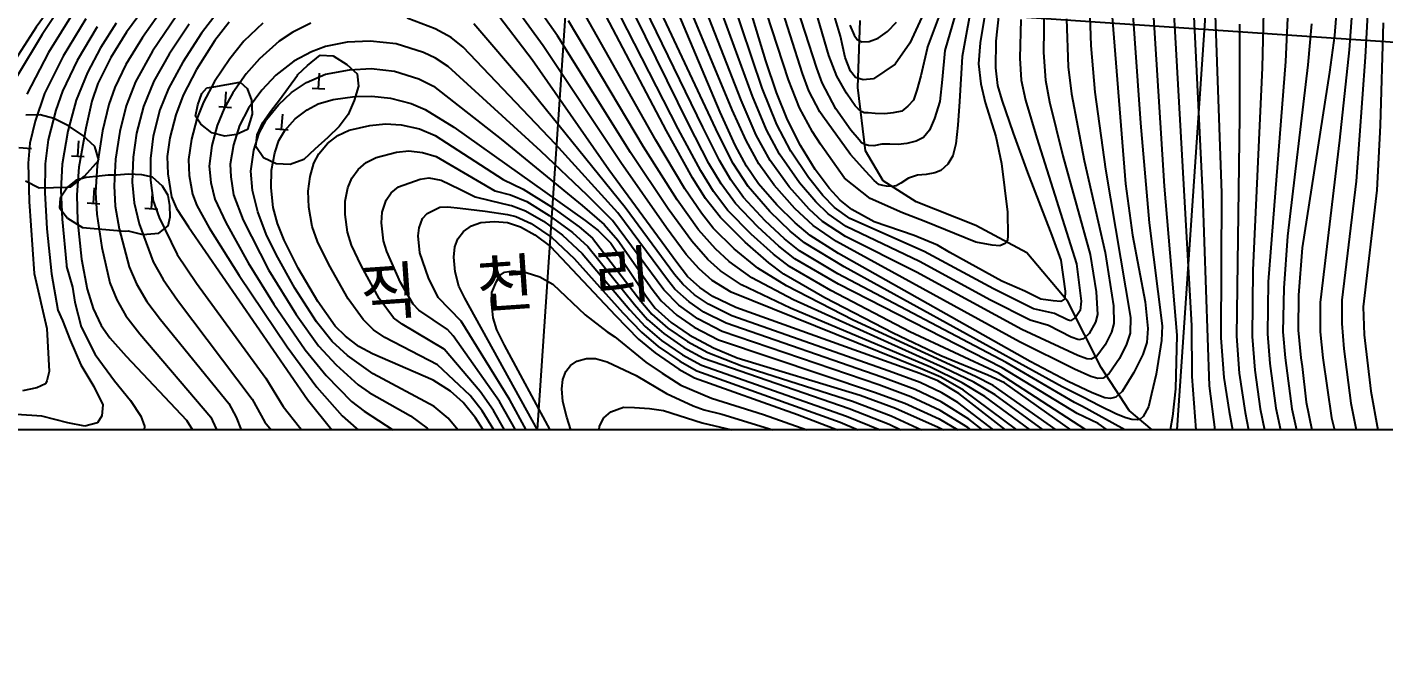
# Model space of a CAD drawing. Header units: millimetres. Extents: x 9574 to 10370, y 1103 to 1809.
# Drawn here: x 9885.7 to 10098.2, y 1363.4 to 1464.2 of the extents above; entities that cross this region are included whole.
import ezdxf
from ezdxf.xclip import XClip

# ---------------------------------------------------------------- set-up
doc = ezdxf.new("R2010")
doc.units = ezdxf.units.MM
doc.header["$LTSCALE"] = 10
doc.header["$MEASUREMENT"] = 0
doc.header["$XCLIPFRAME"] = 2
doc.layers.add('TX-PAPR', color=2, linetype='Continuous', plot=False)
doc.layers.add('TZ-BASE', color=253, linetype='Continuous')
doc.styles.add('HANA', font='GulimChe.ttf')

# ---------------------------------------------------------------- blocks, each defined once
blk = doc.blocks.new('JD-DHGFJ67SF3CG')
at = {"layer": 'TZ-BASE'}
for p, q in [((398.06, -184.72), (424.71, 205.96)), ((297.86, -184.28), (323.94, 198.05)), ((378.91, 21.76, 283), (371.85, -16.55, 283)), ((406.71, 18.49, 294), (409.5, -38.03, 294)), ((79.75, 10.25), (698.74, -31.97)), ((377.8, 4.93, 284), (374.66, -14.37, 284)), ((344.63, -20.19, 284), (336.96, 3.47, 284)), ((341.11, -17.19, 285), (335.82, 0.22, 285)), ((346.83, -19.2, 283), (340.17, 1.68, 283)), ((349.08, -18.37, 282), (342.63, 1.75, 282)), ((391.51, 1.66, 289), (391.98, -14.82, 289)), ((404.38, 0.69, 293), (407.77, -58.69, 293)), ((339.01, -22.77, 287), (331.36, -1.75, 287)), ((340.54, -21.49, 286), (333.3, -0.13, 286)), ((352.8, -13.35, 280), (349.23, -1.55, 280)), ((401.24, -1.47, 292), (403.51, -36.84, 292)), ((335.85, -24.9, 289), (327.16, -4.09, 289)), ((337.23, -23.35, 288), (329.33, -3.09, 288)), ((394.81, -3.49, 290), (397.43, -36.49, 290)), ((398.05, -2.69, 291), (399.77, -26.95, 291)), ((231.42, -5.6, 289), (226.81, -11.93, 289)), ((331.21, -27.61, 292), (320.4, -5.27, 292)), ((333.68, -28.76, 291), (322.21, -4.29, 291)), ((350.99, -16.37, 281), (347.96, -6.06, 281)), ((367.97, -5.02, 280), (363.67, -14.46, 280)), ((231.34, -7.66, 290), (227.78, -13.06, 290)), ((244.7, -7.63, 295), (240.99, -12.7, 295)), ((306.22, -14.85, 299), (301.3, -8.13, 299)), ((308.47, -13.31, 298), (303.92, -6.8, 298)), ((325.52, -28.16, 295), (315.03, -8.23, 295)), ((327.38, -27.85, 294), (317.14, -7.88, 294)), ((369.39, -7.04, 281), (366.4, -15.03, 281)), ((371.55, -7.28, 282), (369.15, -15.57, 282)), ((377.86, -7.32, 285), (377.14, -14.12, 285)), ((411.34, -6.4, 295), (412.45, -37.93, 295)), ((232.71, -9.55, 291), (228.74, -15.91, 291)), ((246.86, -8.77, 296), (243.46, -13.53, 296)), ((248.8, -10.15, 297), (245.02, -15.7, 297)), ((255.19, -9.71, 299), (252.73, -12.85, 299)), ((289.33, -12.19, 302), (284.93, -10.5, 302)), ((304.48, -17.04, 300), (298.61, -9.34, 300)), ((323.87, -29.64, 296), (312.24, -9.02, 296)), ((328.97, -27.07, 293), (320.58, -9.98, 293)), ((333.96, -25.25, 290), (327.3, -9.51, 290)), ((384.69, -8.67, 287), (384.57, -15.89, 287)), ((419.06, -9.5, 297), (418.86, -18.33, 297)), ((422.83, -10.55, 298), (422.47, -17.29, 298)), ((430.54, -8.61, 300), (430.18, -13.22, 300)), ((432.89, -9.73, 301), (432.45, -15.49, 301)), ((435.33, -9.88, 302), (434.98, -16.61, 302)), ((226.81, -11.93, 289), (222.58, -18.54, 289)), ((234.6, -10.64, 292), (231.05, -16.46, 292)), ((236.37, -11.9, 293), (233.25, -17.14, 293)), ((239.37, -11.31, 294), (236.9, -15.18, 294)), ((240.99, -12.7, 295), (238.52, -16.7, 295)), ((250.79, -11.47, 298), (247.63, -16.17, 298)), ((257.03, -11.17, 300), (254.79, -14.04, 300)), ((262.32, -11.3, 301), (259.36, -14.12, 301)), ((267.03, -12.71, 302), (264.89, -14.14, 302)), ((269.86, -11.33, 302), (267.03, -12.71, 302)), ((291.81, -13.57, 302), (289.33, -12.19, 302)), ((303.47, -20.84, 301), (295.36, -11.43, 301)), ((321.96, -30.67, 297), (310.19, -10.93, 297)), ((354.28, -11.6, 279), (354.92, -13.21, 279)), ((355.5, -21.4, 262.29), (355.9, -10.87, 262.29)), ((358.71, -13.64, 279), (360.18, -12.62, 279)), ((360.18, -12.62, 279), (361.55, -11.17, 279)), ((381.05, -10.74, 286), (380.86, -16.78, 286)), ((388.18, -10.65, 288), (388.43, -18.13, 288)), ((415.29, -11.46, 296), (415.27, -25.93, 296)), ((426.56, -11.4, 299), (425.98, -17.81, 299)), ((437.77, -11.27, 303), (437.34, -27.35, 303)), ((227.78, -13.06, 290), (223.75, -19.79, 290)), ((243.46, -13.53, 296), (240.87, -17.79, 296)), ((252.73, -12.85, 299), (249.78, -17.4, 299)), ((254.79, -14.04, 300), (251.95, -18.55, 300)), ((259.36, -14.12, 301), (257.13, -16.87, 301)), ((264.89, -14.14, 302), (261.79, -16.87, 302)), ((275.51, -14.31, 303), (272.15, -14.94, 303)), ((279.14, -14.13, 303), (275.51, -14.31, 303)), ((283.22, -14.54, 303), (279.14, -14.13, 303)), ((287.48, -15.91, 303), (283.22, -14.54, 303)), ((293.72, -15.09, 302), (291.81, -13.57, 302)), ((318.38, -33.15, 299), (306.22, -14.85, 299)), ((319.93, -31.55, 298), (308.47, -13.31, 298)), ((353.55, -16.69, 280), (352.8, -13.35, 280)), ((354.92, -13.21, 279), (355.43, -13.87, 279)), ((355.43, -13.87, 279), (356.16, -14.21, 279)), ((356.16, -14.21, 279), (357.29, -14.2, 279)), ((357.29, -14.2, 279), (358.71, -13.64, 279)), ((363.67, -14.46, 280), (361.38, -17.71, 280)), ((374.66, -14.37, 284), (374.42, -17.67, 284)), ((377.14, -14.12, 285), (377.07, -18.29, 285)), ((391.98, -14.82, 289), (392.62, -22.11, 289)), ((430.18, -13.22, 300), (429.39, -19.01, 300)), ((228.74, -15.91, 291), (225.34, -22.43, 291)), ((231.05, -16.46, 292), (228.1, -22.35, 292)), ((236.9, -15.18, 294), (234.84, -19.05, 294)), ((238.52, -16.7, 295), (236.5, -20.75, 295)), ((245.02, -15.7, 297), (242.39, -20.51, 297)), ((247.63, -16.17, 298), (245.27, -20.4, 298)), ((257.13, -16.87, 301), (254.77, -20.46, 301)), ((261.79, -16.87, 302), (259.72, -19.26, 302)), ((269.94, -15.79, 303), (267.15, -17.26, 303)), ((269.32, -17.96, 305.38), (271.32, -16.32, 305.38)), ((272.15, -14.94, 303), (269.94, -15.79, 303)), ((271.32, -16.32, 305.38), (273.36, -16.45, 305.38)), ((273.36, -16.45, 305.38), (275.46, -17.79, 305.38)), ((289.37, -16.77, 303), (287.48, -15.91, 303)), ((291.37, -18.08, 303), (289.37, -16.77, 303)), ((308.15, -30.27, 302), (293.72, -15.09, 302)), ((352.23, -19.59, 281), (350.99, -16.37, 281)), ((354.37, -18.81, 280), (353.55, -16.69, 280)), ((366.35, -15.26, 281), (365.39, -19.55, 281)), ((366.4, -15.03, 281), (366.35, -15.26, 281)), ((369.15, -15.57, 282), (368.73, -20.14, 282)), ((371.85, -16.55, 283), (371.41, -23.6, 283)), ((380.86, -16.78, 286), (381.11, -20.22, 286)), ((384.57, -15.89, 287), (384.88, -20.22, 287)), ((432.45, -15.49, 301), (430.94, -29.62, 301)), ((434.98, -16.61, 302), (433.55, -36.07, 302)), ((233.25, -17.14, 293), (230.95, -21.97, 293)), ((234.84, -19.05, 294), (233.06, -23.37, 294)), ((240.87, -17.79, 296), (239.12, -21.39, 296)), ((249.78, -17.4, 299), (247.55, -21.54, 299)), ((251.95, -18.55, 300), (249.84, -22.61, 300)), ((267.15, -17.26, 303), (264.36, -19.48, 303)), ((267.79, -19.37, 305.38), (269.32, -17.96, 305.38)), ((272.14, -19.32, 304), (275.87, -18.6, 304)), ((275.46, -17.79, 305.38), (277.08, -19.26, 305.38)), ((275.87, -18.6, 304), (279.27, -18.43, 304)), ((279.27, -18.43, 304), (282.92, -18.84, 304)), ((282.92, -18.84, 304), (286.73, -20.02, 304)), ((305.86, -31.35, 303), (291.37, -18.08, 303)), ((316.52, -34.3, 300), (304.48, -17.04, 300)), ((342.75, -22.18, 285), (341.11, -17.19, 285)), ((349.94, -20.67, 282), (349.08, -18.37, 282)), ((355.16, -19.84, 280), (354.37, -18.81, 280)), ((361.38, -17.71, 280), (357.94, -20.03, 280)), ((374.42, -17.67, 284), (374.79, -20.79, 284)), ((377.07, -18.29, 285), (377.4, -21.09, 285)), ((388.43, -18.13, 288), (388.98, -22.4, 288)), ((418.86, -18.33, 297), (417.39, -50, 297)), ((422.47, -17.29, 298), (419.8, -51.84, 298)), ((425.98, -17.81, 299), (422.83, -44.66, 299)), ((429.39, -19.01, 300), (425.12, -46.52, 300)), ((236.5, -20.75, 295), (235.56, -23.54, 295)), ((242.39, -20.51, 297), (240.89, -24.28, 297)), ((245.27, -20.4, 298), (243.62, -24.34, 298)), ((254.77, -20.46, 301), (253.03, -23.71, 301)), ((254.66, -21.26, 302.64), (258.72, -20.56, 302.64)), ((259.72, -19.26, 302), (257.63, -22.24, 302)), ((258.72, -20.56, 302.64), (258.78, -20.55, 302.64)), ((258.78, -20.55, 302.64), (259.89, -21.54, 302.64)), ((264.36, -19.48, 303), (262.17, -21.79, 303)), ((264.94, -23.3, 305.38), (267.73, -19.45, 305.38)), ((266.81, -22.19, 304), (269.14, -20.59, 304)), ((267.73, -19.45, 305.38), (267.79, -19.37, 305.38)), ((269.14, -20.59, 304), (272.14, -19.32, 304)), ((271.05, -21.55, 306.44), (271.22, -19.16, 306.44)), ((277.3, -21.17, 305.38), (276.65, -23.41, 305.38)), ((277.08, -19.26, 305.38), (277.3, -21.17, 305.38)), ((286.73, -20.02, 304), (289.05, -21.19, 304)), ((289.05, -21.19, 304), (299.67, -29.46, 304)), ((319.06, -40.18, 301), (303.47, -20.84, 301)), ((346.4, -24.59, 284), (344.63, -20.19, 284)), ((347.84, -21.9, 283), (346.83, -19.2, 283)), ((352.04, -24.72, 282), (349.94, -20.67, 282)), ((353.71, -22.29, 281), (352.23, -19.59, 281)), ((356.35, -20.16, 280), (355.16, -19.84, 280)), ((357.94, -20.03, 280), (356.35, -20.16, 280)), ((365.39, -19.55, 281), (364.77, -21.79, 281)), ((368.73, -20.14, 282), (368.34, -23.6, 282)), ((374.79, -20.79, 284), (375.43, -23.72, 284)), ((377.4, -21.09, 285), (378.04, -23.39, 285)), ((381.11, -20.22, 286), (381.79, -23.36, 286)), ((384.88, -20.22, 287), (385.54, -23.63, 287)), ((228.1, -22.35, 292), (226.64, -26.64, 292)), ((230.95, -21.97, 293), (229.92, -24.96, 293)), ((239.12, -21.39, 296), (238.21, -24.05, 296)), ((247.55, -21.54, 299), (246.2, -24.89, 299)), ((249.84, -22.61, 300), (248.68, -25.68, 300)), ((252.13, -24.1, 302.64), (252.79, -22.35, 302.64)), ((252.79, -22.35, 302.64), (253.54, -21.44, 302.64)), ((253.54, -21.44, 302.64), (254.66, -21.26, 302.64)), ((257.63, -22.24, 302), (256.27, -24.66, 302)), ((256.42, -24.43, 303.26), (256.59, -22.04, 303.26)), ((259.89, -21.54, 302.64), (260.52, -23.36, 302.64)), ((262.17, -21.79, 303), (260.08, -24.64, 303)), ((260.52, -23.36, 302.64), (260.67, -25.57, 302.64)), ((263.7, -24.92, 305.38), (264.94, -23.3, 305.38)), ((264.79, -24.08, 304), (266.81, -22.19, 304)), ((270.05, -21.48, 306.44), (272.05, -21.62, 306.44)), ((271.01, -23.95, 305), (273.35, -23.27, 305)), ((273.35, -23.27, 305), (276.71, -22.81, 305)), ((276.71, -22.81, 305), (279.39, -22.72, 305)), ((279.39, -22.72, 305), (282.3, -23.07, 305)), ((282.3, -23.07, 305), (285.54, -23.9, 305)), ((339.59, -28.83, 288), (337.23, -23.35, 288)), ((341.21, -28.01, 287), (339.01, -22.77, 287)), ((342.82, -27.18, 286), (340.54, -21.49, 286)), ((344.47, -26.44, 285), (342.75, -22.18, 285)), ((349.58, -25.22, 283), (347.84, -21.9, 283)), ((354.52, -23.43, 281), (353.71, -22.29, 281)), ((356.71, -31.3, 262.29), (355.5, -21.4, 262.29)), ((364.25, -23.37, 281), (363.35, -24.3, 281)), ((364.77, -21.79, 281), (364.25, -23.37, 281)), ((381.79, -23.36, 286), (383.53, -29.3, 286)), ((388.98, -22.4, 288), (390.97, -32.84, 288)), ((392.62, -22.11, 289), (394.29, -34.17, 289)), ((229.92, -24.96, 293), (228.72, -29.59, 293)), ((233.06, -23.37, 294), (231.77, -28.24, 294)), ((235.56, -23.54, 295), (234.59, -27.76, 295)), ((238.21, -24.05, 296), (237.22, -28.17, 296)), ((240.89, -24.28, 297), (239.9, -28.26, 297)), ((243.62, -24.34, 298), (242.54, -28.52, 298)), ((246.2, -24.89, 299), (245.14, -28.99, 299)), ((251.76, -25.9, 302.64), (252.13, -24.1, 302.64)), ((253.03, -23.71, 301), (252, -26.3, 301)), ((256.27, -24.66, 302), (255.15, -27.34, 302)), ((255.42, -24.36, 303.26), (257.42, -24.5, 303.26)), ((260.08, -24.64, 303), (258.67, -27.34, 303)), ((262.31, -26.88, 305.38), (263.7, -24.92, 305.38)), ((262.92, -26.39, 304), (264.79, -24.08, 304)), ((267.41, -26.3, 305), (269.24, -24.89, 305)), ((269.24, -24.89, 305), (271.01, -23.95, 305)), ((276.65, -23.41, 305.38), (275.67, -25.62, 305.38)), ((285.54, -23.9, 305), (287.75, -24.82, 305)), ((287.75, -24.82, 305), (292.22, -27.62, 305)), ((336.31, -30.44, 290), (333.96, -25.25, 290)), ((338, -29.71, 289), (335.85, -24.9, 289)), ((348.4, -28.35, 284), (346.4, -24.59, 284)), ((350.03, -25.87, 283), (349.58, -25.22, 283)), ((354.41, -28.05, 282), (352.04, -24.72, 282)), ((355.09, -24.25, 281), (354.52, -23.43, 281)), ((355.63, -24.76, 281), (355.09, -24.25, 281)), ((356.17, -25.21, 281), (355.63, -24.76, 281)), ((356.52, -25.34, 281), (356.17, -25.21, 281)), ((357.14, -25.38, 281), (356.52, -25.34, 281)), ((358.23, -25.45, 281), (357.14, -25.38, 281)), ((359.73, -25.5, 281), (358.23, -25.45, 281)), ((361.05, -25.33, 281), (359.73, -25.5, 281)), ((362.41, -25.12, 281), (361.05, -25.33, 281)), ((363.35, -24.3, 281), (362.41, -25.12, 281)), ((368.34, -23.6, 282), (367.54, -26.24, 282)), ((371.41, -23.6, 283), (371.16, -27.27, 283)), ((375.43, -23.72, 284), (376.8, -28.08, 284)), ((378.04, -23.39, 285), (379.83, -28.52, 285)), ((385.54, -23.63, 287), (387.63, -32.09, 287)), ((227.45, -25.68, 295.43), (225.19, -25.7, 295.43)), ((226.64, -26.64, 292), (225.85, -30.09, 292)), ((229.59, -26.23, 295.43), (227.45, -25.68, 295.43)), ((231.86, -27.38, 295.43), (229.59, -26.23, 295.43)), ((234.15, -28.93, 295.43), (231.86, -27.38, 295.43)), ((248.68, -25.68, 300), (247.76, -29.26, 300)), ((252, -26.3, 301), (251.14, -29.48, 301)), ((252.63, -27.11, 302.64), (251.76, -25.9, 302.64)), ((254.33, -28.47, 302.64), (252.63, -27.11, 302.64)), ((255.15, -27.34, 302), (254.31, -30.46, 302)), ((258.67, -27.34, 303), (257.71, -30.37, 303)), ((260.67, -25.57, 302.64), (259.94, -27.95, 302.64)), ((261.41, -28.82, 305.38), (262.31, -26.88, 305.38)), ((261.75, -28.54, 304), (262.92, -26.39, 304)), ((265.27, -27.94, 305.1), (265.44, -25.55, 305.1)), ((265.78, -28.11, 305), (267.41, -26.3, 305)), ((274.26, -27.52, 305.38), (272.5, -29.22, 305.38)), ((275.67, -25.62, 305.38), (274.26, -27.52, 305.38)), ((275.84, -28.08, 306), (279.08, -27.33, 306)), ((279.08, -27.33, 306), (281.52, -27.06, 306)), ((281.52, -27.06, 306), (284.01, -27.21, 306)), ((284.01, -27.21, 306), (286.87, -27.88, 306)), ((292.22, -27.62, 305), (312.79, -42.23, 305)), ((332.2, -33.3, 293), (328.97, -27.07, 293)), ((333.83, -32.82, 292), (331.21, -27.61, 292)), ((345, -31.35, 286), (342.82, -27.18, 286)), ((346.52, -30.49, 285), (344.47, -26.44, 285)), ((354.36, -31.9, 283), (350.03, -25.87, 283)), ((367.54, -26.24, 282), (366.74, -28.06, 282)), ((371.16, -27.27, 283), (370.85, -30.21, 283)), ((399.77, -26.95, 291), (401.14, -42.57, 291)), ((415.27, -25.93, 296), (414.82, -60.33, 296)), ((437.34, -27.35, 303), (436.79, -37.48, 303)), ((228.72, -29.59, 293), (228.21, -33.33, 293)), ((231.77, -28.24, 294), (230.88, -33.41, 294)), ((233.32, -32.14, 296.05), (233.49, -29.74, 296.05)), ((234.59, -27.76, 295), (233.5, -33.88, 295)), ((236.03, -30.62, 295.43), (234.15, -28.93, 295.43)), ((237.22, -28.17, 296), (236.37, -33.6, 296)), ((239.9, -28.26, 297), (239.25, -32.61, 297)), ((242.54, -28.52, 298), (242.01, -32.28, 298)), ((245.14, -28.99, 299), (244.71, -32.53, 299)), ((247.76, -29.26, 300), (247.36, -32.19, 300)), ((251.14, -29.48, 301), (250.7, -32.69, 301)), ((256.36, -29, 302.64), (254.33, -28.47, 302.64)), ((258.19, -28.77, 302.64), (256.36, -29, 302.64)), ((259.94, -27.95, 302.64), (258.19, -28.77, 302.64)), ((260.91, -31.22, 304), (261.75, -28.54, 304)), ((261.25, -30.62, 305.38), (261.41, -28.82, 305.38)), ((264.19, -31.6, 305), (264.85, -29.68, 305)), ((264.28, -27.88, 305.1), (266.27, -28.01, 305.1)), ((264.85, -29.68, 305), (265.78, -28.11, 305)), ((272.5, -29.22, 305.38), (270.44, -31.04, 305.38)), ((272.47, -30.17, 306), (274.06, -28.93, 306)), ((274.06, -28.93, 306), (275.84, -28.08, 306)), ((286.87, -27.88, 306), (289.31, -28.91, 306)), ((289.31, -28.91, 306), (299.97, -35.82, 306)), ((299.67, -29.46, 304), (312.34, -39.85, 304)), ((328.43, -37.26, 296), (323.87, -29.64, 296)), ((329.64, -35.55, 295), (325.52, -28.16, 295)), ((330.92, -34.43, 294), (327.38, -27.85, 294)), ((335.98, -33.28, 291), (333.68, -28.76, 291)), ((340.03, -33.37, 289), (338, -29.71, 289)), ((341.78, -32.84, 288), (339.59, -28.83, 288)), ((343.24, -31.83, 287), (341.21, -28.01, 287)), ((349.67, -30.26, 284), (348.4, -28.35, 284)), ((355.71, -29.6, 282), (354.41, -28.05, 282)), ((356.1, -30.04, 282), (355.71, -29.6, 282)), ((365.77, -29.24, 282), (364.64, -29.79, 282)), ((366.74, -28.06, 282), (365.77, -29.24, 282)), ((376.8, -28.08, 284), (377.14, -29.04, 284)), ((377.14, -29.04, 284), (378.03, -33.3, 284)), ((379.83, -28.52, 285), (382.11, -34.7, 285)), ((383.53, -29.3, 286), (389.76, -49.02, 286)), ((430.94, -29.62, 301), (427.9, -55.05, 301)), ((224.08, -30.79, 293.48), (226.07, -30.92, 293.48)), ((225.85, -30.09, 292), (225.56, -33.25, 292)), ((236.66, -32.76, 295.43), (236.03, -30.62, 295.43)), ((254.31, -30.46, 302), (253.94, -33.69, 302)), ((257.71, -30.37, 303), (257.23, -33.42, 303)), ((260.46, -34.48, 304), (260.91, -31.22, 304)), ((262.45, -32.39, 305.38), (261.25, -30.62, 305.38)), ((263.7, -34.33, 305), (264.19, -31.6, 305)), ((270.44, -31.04, 305.38), (268.74, -32.69, 305.38)), ((270.32, -33.22, 306), (271.08, -31.77, 306)), ((271.08, -31.77, 306), (272.47, -30.17, 306)), ((280.09, -32.33, 307), (283.28, -31.53, 307)), ((283.28, -31.53, 307), (285.2, -31.31, 307)), ((285.2, -31.31, 307), (287.33, -31.57, 307)), ((287.33, -31.57, 307), (289.49, -32.22, 307)), ((313.14, -38.26, 303), (305.86, -31.35, 303)), ((317.91, -41.02, 302), (308.15, -30.27, 302)), ((325.82, -40.42, 298), (319.93, -31.55, 298)), ((327.22, -39, 297), (321.96, -30.67, 297)), ((338.08, -33.69, 290), (336.31, -30.44, 290)), ((346.35, -36.3, 287), (343.24, -31.83, 287)), ((347.79, -35.51, 286), (345, -31.35, 286)), ((348.85, -34.22, 285), (346.52, -30.49, 285)), ((353.43, -35.58, 284), (349.67, -30.26, 284)), ((356.6, -30.33, 282), (356.1, -30.04, 282)), ((357.16, -30.48, 282), (356.6, -30.33, 282)), ((359.49, -35.99, 262.29), (356.71, -31.3, 262.29)), ((358.04, -30.54, 282), (357.16, -30.48, 282)), ((359.25, -30.25, 282), (358.04, -30.54, 282)), ((360.5, -30.29, 282), (359.25, -30.25, 282)), ((361.85, -30.33, 282), (360.5, -30.29, 282)), ((363.21, -30.16, 282), (361.85, -30.33, 282)), ((364.64, -29.79, 282), (363.21, -30.16, 282)), ((370.85, -30.21, 283), (370.41, -32.11, 283)), ((225.56, -33.25, 292), (225.72, -39.26, 292)), ((228.21, -33.33, 293), (228.17, -37.85, 293)), ((230.88, -33.41, 294), (230.7, -37.47, 294)), ((232.33, -32.07, 296.05), (234.32, -32.21, 296.05)), ((233.5, -33.88, 295), (233.18, -38.19, 295)), ((234.38, -35.29, 295.43), (236.66, -32.76, 295.43)), ((236.37, -33.6, 296), (236.12, -37.85, 296)), ((239.25, -32.61, 297), (239.01, -36.77, 297)), ((242.01, -32.28, 298), (241.87, -36.21, 298)), ((244.71, -32.53, 299), (244.72, -35.88, 299)), ((247.36, -32.19, 300), (247.45, -34.92, 300)), ((250.7, -32.69, 301), (250.79, -35.17, 301)), ((253.94, -33.69, 302), (254.17, -36.28, 302)), ((257.23, -33.42, 303), (257.29, -35.38, 303)), ((264.42, -33.32, 305.38), (262.45, -32.39, 305.38)), ((266.58, -33.44, 305.38), (264.42, -33.32, 305.38)), ((268.74, -32.69, 305.38), (266.58, -33.44, 305.38)), ((269.71, -35.31, 306), (270.32, -33.22, 306)), ((277.23, -34.23, 307), (278.51, -33.13, 307)), ((278.51, -33.13, 307), (280.09, -32.33, 307)), ((289.49, -32.22, 307), (298.67, -37.6, 307)), ((325.55, -43.39, 299), (318.38, -33.15, 299)), ((334.08, -36.5, 293), (332.2, -33.3, 293)), ((335.62, -35.87, 292), (333.83, -32.82, 292)), ((338.33, -36.9, 291), (335.98, -33.28, 291)), ((339.97, -36.48, 290), (338.08, -33.69, 290)), ((342.39, -36.67, 289), (340.03, -33.37, 289)), ((344.77, -36.96, 288), (341.78, -32.84, 288)), ((356.78, -34.56, 283), (354.36, -31.9, 283)), ((369.59, -33.4, 283), (368.49, -34.37, 283)), ((370.41, -32.11, 283), (369.59, -33.4, 283)), ((378.03, -33.3, 284), (378.96, -40.9, 284)), ((387.63, -32.09, 287), (391.9, -47.56, 287)), ((390.97, -32.84, 288), (394.25, -47.23, 288)), ((225.14, -36, 295.43), (227.27, -37.09, 295.43)), ((233.09, -35.91, 297.93), (231.74, -37.02, 297.93)), ((232.27, -36.93, 295.43), (234.38, -35.29, 295.43)), ((234.65, -35.48, 297.93), (233.09, -35.91, 297.93)), ((236.71, -35.27, 297.93), (234.65, -35.48, 297.93)), ((238.12, -35.12, 297.93), (236.71, -35.27, 297.93)), ((239.38, -35.1, 297.93), (238.12, -35.12, 297.93)), ((241.27, -34.94, 297.93), (239.38, -35.1, 297.93)), ((243.38, -35.07, 297.93), (241.27, -34.94, 297.93)), ((245.03, -35.46, 297.93), (243.38, -35.07, 297.93)), ((244.72, -35.88, 299), (245.15, -39.13, 299)), ((246.59, -36.85, 297.93), (245.03, -35.46, 297.93)), ((247.45, -34.92, 300), (248.01, -38.54, 300)), ((250.79, -35.17, 301), (251.28, -38.09, 301)), ((257.29, -35.38, 303), (257.75, -38.21, 303)), ((260.7, -37.52, 304), (260.46, -34.48, 304)), ((263.62, -37.1, 305), (263.7, -34.33, 305)), ((269.43, -37.65, 306), (269.71, -35.31, 306)), ((275.64, -37.08, 307), (276.24, -35.58, 307)), ((276.24, -35.58, 307), (277.23, -34.23, 307)), ((283.58, -36.93, 308), (286.95, -35.77, 308)), ((286.95, -35.77, 308), (288.3, -35.54, 308)), ((288.3, -35.54, 308), (290.27, -35.91, 308)), ((290.27, -35.91, 308), (293.15, -37.32, 308)), ((299.97, -35.82, 306), (303.1, -37.3, 306)), ((327.14, -48.81, 300), (316.52, -34.3, 300)), ((331.63, -38.77, 295), (329.64, -35.55, 295)), ((332.9, -37.67, 294), (330.92, -34.43, 294)), ((337.62, -38.61, 292), (335.62, -35.87, 292)), ((350.04, -38.29, 286), (347.79, -35.51, 286)), ((351.03, -37.14, 285), (348.85, -34.22, 285)), ((357.43, -38.76, 284), (353.43, -35.58, 284)), ((358.09, -35.95, 283), (356.78, -34.56, 283)), ((358.82, -36.57, 283), (358.09, -35.95, 283)), ((364.63, -39.28, 262.29), (359.49, -35.99, 262.29)), ((363.47, -35.58, 283), (362.27, -36.39, 283)), ((364.85, -35.11, 283), (363.47, -35.58, 283)), ((366.21, -35.04, 283), (364.85, -35.11, 283)), ((367.58, -34.77, 283), (366.21, -35.04, 283)), ((368.49, -34.37, 283), (367.58, -34.77, 283)), ((382.11, -34.7, 285), (385.89, -44.58, 285)), ((394.29, -34.17, 289), (398.23, -57.41, 289)), ((433.55, -36.07, 302), (431.3, -54.71, 302)), ((227.27, -37.09, 295.43), (231.78, -36.99, 295.43)), ((228.17, -37.85, 293), (228.51, -43.55, 293)), ((231.74, -37.02, 297.93), (230.57, -38.74, 297.93)), ((230.7, -37.47, 294), (230.87, -42, 294)), ((231.78, -36.99, 295.43), (232.27, -36.93, 295.43)), ((233.18, -38.19, 295), (233.31, -42.27, 295)), ((235.8, -39.52, 296.83), (235.96, -37.13, 296.83)), ((236.12, -37.85, 296), (236.33, -41.24, 296)), ((239.01, -36.77, 297), (239.21, -39.96, 297)), ((241.87, -36.21, 298), (242.17, -39.46, 298)), ((244.86, -40.37, 299.72), (245.02, -37.98, 299.72)), ((247.49, -38.29, 297.93), (246.59, -36.85, 297.93)), ((251.28, -38.09, 301), (251.97, -39.87, 301)), ((254.17, -36.28, 302), (254.78, -38.87, 302)), ((257.75, -38.21, 303), (259.24, -42.16, 303)), ((261.52, -40.89, 304), (260.7, -37.52, 304)), ((263.96, -40.18, 305), (263.62, -37.1, 305)), ((269.52, -40.15, 306), (269.43, -37.65, 306)), ((275.21, -39.21, 307), (275.64, -37.08, 307)), ((281.63, -39.06, 308), (282.41, -37.88, 308)), ((282.41, -37.88, 308), (283.58, -36.93, 308)), ((293.15, -37.32, 308), (295.56, -38.49, 308)), ((298.67, -37.6, 307), (301.13, -38.2, 307)), ((301.13, -38.2, 307), (303.67, -39.27, 307)), ((303.1, -37.3, 306), (307.52, -40.08, 306)), ((331.01, -41.06, 296), (328.43, -37.26, 296)), ((335.17, -40.64, 294), (332.9, -37.67, 294)), ((336.35, -39.57, 293), (334.08, -36.5, 293)), ((341.72, -40.79, 291), (338.33, -36.9, 291)), ((342.81, -39.76, 290), (339.97, -36.48, 290)), ((345.65, -40.36, 289), (342.39, -36.67, 289)), ((347.88, -40.45, 288), (344.77, -36.96, 288)), ((348.91, -39.32, 287), (346.35, -36.3, 287)), ((352.76, -39.03, 285), (351.03, -37.14, 285)), ((359.43, -36.76, 283), (358.82, -36.57, 283)), ((360, -36.86, 283), (359.43, -36.76, 283)), ((360.88, -36.92, 283), (360, -36.86, 283)), ((361.51, -36.8, 283), (360.88, -36.92, 283)), ((362.27, -36.39, 283), (361.51, -36.8, 283)), ((397.43, -36.49, 290), (398.54, -44.51, 290)), ((403.51, -36.84, 292), (405.48, -60.2, 292)), ((409.5, -38.03, 294), (410.53, -68.12, 294)), ((412.45, -37.93, 295), (412.37, -60.6, 295)), ((436.79, -37.48, 303), (434.66, -55.73, 303)), ((225.72, -39.26, 292), (226.52, -50.52, 292)), ((230.57, -38.74, 297.93), (230.47, -40.23, 297.93)), ((230.47, -40.23, 297.93), (231.71, -41.87, 297.93)), ((234.8, -39.46, 296.83), (236.8, -39.59, 296.83)), ((239.21, -39.96, 297), (239.84, -43.54, 297)), ((242.17, -39.46, 298), (242.97, -42.73, 298)), ((243.86, -40.3, 299.72), (245.86, -40.44, 299.72)), ((245.15, -39.13, 299), (246.06, -41.77, 299)), ((247.77, -39.88, 297.93), (247.49, -38.29, 297.93)), ((247.82, -41.65, 297.93), (247.77, -39.88, 297.93)), ((248.01, -38.54, 300), (248.8, -40.32, 300)), ((248.8, -40.32, 300), (250.67, -43.2, 300)), ((251.97, -39.87, 301), (253.93, -43.35, 301)), ((254.78, -38.87, 302), (256.51, -42.55, 302)), ((264.6, -42.71, 305), (263.96, -40.18, 305)), ((270.06, -43.18, 306), (269.52, -40.15, 306)), ((275.2, -41.3, 307), (275.21, -39.21, 307)), ((281.03, -40.93, 308), (281.63, -39.06, 308)), ((288.07, -41.11, 309), (290.04, -40.15, 309)), ((290.04, -40.15, 309), (291.32, -40.06, 309)), ((291.32, -40.06, 309), (293.21, -40.31, 309)), ((293.21, -40.31, 309), (297.15, -40.78, 309)), ((295.56, -38.49, 308), (297.91, -39.09, 308)), ((297.91, -39.09, 308), (300.93, -39.81, 308)), ((300.93, -39.81, 308), (301.26, -39.88, 308)), ((301.26, -39.88, 308), (303.48, -40.72, 308)), ((303.67, -39.27, 307), (307.19, -41.42, 307)), ((307.52, -40.08, 306), (311.84, -43.21, 306)), ((312.34, -39.85, 304), (315.76, -42.84, 304)), ((317.11, -42.22, 303), (313.14, -38.26, 303)), ((326.81, -50.67, 301), (319.06, -40.18, 301)), ((330.56, -43.66, 297), (327.22, -39, 297)), ((333.99, -41.75, 295), (331.63, -38.77, 295)), ((339.83, -43.23, 293), (336.35, -39.57, 293)), ((341.02, -42.27, 292), (337.62, -38.61, 292)), ((345.68, -42.6, 290), (342.81, -39.76, 290)), ((348.49, -43.02, 289), (345.65, -40.36, 289)), ((350.84, -41.18, 287), (348.91, -39.32, 287)), ((351.88, -40.17, 286), (350.04, -38.29, 286)), ((354.28, -41.89, 286), (351.88, -40.17, 286)), ((354.57, -40.48, 285), (352.76, -39.03, 285)), ((362.52, -41.03, 284), (357.43, -38.76, 284)), ((374, -43.02, 262.29), (364.63, -39.28, 262.29)), ((230.87, -42, 294), (231.55, -49.24, 294)), ((231.71, -41.87, 297.93), (234.07, -43.32, 297.93)), ((233.31, -42.27, 295), (233.93, -48.27, 295)), ((236.33, -41.24, 296), (237.09, -46.44, 296)), ((246.06, -41.77, 299), (248.91, -47.55, 299)), ((247.47, -43.07, 297.93), (247.82, -41.65, 297.93)), ((259.24, -42.16, 303), (263.23, -49.96, 303)), ((262.85, -44.35, 304), (261.52, -40.89, 304)), ((275.58, -44.07, 307), (275.2, -41.3, 307)), ((280.9, -42.6, 308), (281.03, -40.93, 308)), ((286.78, -43.36, 309), (287.32, -41.91, 309)), ((287.32, -41.91, 309), (288.07, -41.11, 309)), ((296.47, -42.54, 310), (298.59, -42.36, 310)), ((297.15, -40.78, 309), (300.64, -41.27, 309)), ((298.59, -42.36, 310), (300.66, -42.56, 310)), ((300.64, -41.27, 309), (301.94, -41.58, 309)), ((301.94, -41.58, 309), (304.37, -42.69, 309)), ((303.48, -40.72, 308), (306.28, -42.35, 308)), ((306.28, -42.35, 308), (309.26, -44.54, 308)), ((307.19, -41.42, 307), (310.84, -44.12, 307)), ((312.79, -42.23, 305), (314.86, -43.78, 305)), ((325.14, -53.11, 303), (317.11, -42.22, 303)), ((325.7, -51.51, 302), (317.91, -41.02, 302)), ((329.49, -45.45, 298), (325.82, -40.42, 298)), ((332.86, -43.4, 296), (331.01, -41.06, 296)), ((337.89, -45.62, 295), (333.99, -41.75, 295)), ((338.8, -44.36, 294), (335.17, -40.64, 294)), ((344.04, -45.09, 292), (341.02, -42.27, 292)), ((344.93, -43.88, 291), (341.72, -40.79, 291)), ((349.98, -42.36, 288), (347.88, -40.45, 288)), ((353.58, -44.74, 288), (349.98, -42.36, 288)), ((353.68, -43.17, 287), (350.84, -41.18, 287)), ((365.91, -47.09, 286), (354.28, -41.89, 286)), ((358.06, -42.42, 285), (354.57, -40.48, 285)), ((364.33, -44.55, 285), (358.06, -42.42, 285)), ((365.92, -42.35, 284), (362.52, -41.03, 284)), ((374.01, -45.61, 284), (365.92, -42.35, 284)), ((378.96, -40.9, 284), (379.03, -44.55, 284)), ((228.51, -43.55, 293), (229.24, -50.6, 293)), ((234.07, -43.32, 297.93), (240.78, -43.9, 297.93)), ((239.84, -43.54, 297), (241.39, -49.49, 297)), ((240.78, -43.9, 297.93), (241.24, -43.86, 297.93)), ((241.24, -43.86, 297.93), (243.51, -44.39, 297.93)), ((242.97, -42.73, 298), (245.13, -48.71, 298)), ((243.51, -44.39, 297.93), (246.05, -44.19, 297.93)), ((246.05, -44.19, 297.93), (247.47, -43.07, 297.93)), ((250.67, -43.2, 300), (269.34, -70.27, 300)), ((253.93, -43.35, 301), (258.62, -50.82, 301)), ((256.51, -42.55, 302), (260.04, -48.85, 302)), ((264.39, -47.56, 304), (262.85, -44.35, 304)), ((265.67, -45.31, 305), (264.6, -42.71, 305)), ((270.88, -45.5, 306), (270.06, -43.18, 306)), ((276.22, -46.09, 307), (275.58, -44.07, 307)), ((281.2, -45.41, 308), (280.9, -42.6, 308)), ((286.64, -44.64, 309), (286.78, -43.36, 309)), ((292.84, -45.09, 310), (293.76, -43.96, 310)), ((293.76, -43.96, 310), (294.98, -43.08, 310)), ((294.98, -43.08, 310), (296.47, -42.54, 310)), ((300.66, -42.56, 310), (302.7, -43.22, 310)), ((302.7, -43.22, 310), (304.91, -44.45, 310)), ((304.37, -42.69, 309), (307.61, -44.89, 309)), ((304.91, -44.45, 310), (307.37, -46.3, 310)), ((309.26, -44.54, 308), (312.34, -47.41, 308)), ((310.84, -44.12, 307), (313.23, -46.27, 307)), ((311.84, -43.21, 306), (313.96, -44.99, 306)), ((314.86, -43.78, 305), (316.85, -45.77, 305)), ((315.76, -42.84, 304), (317.94, -45.28, 304)), ((328.65, -47.54, 299), (325.55, -43.39, 299)), ((333.21, -46.67, 297), (330.56, -43.66, 297)), ((336.12, -46.68, 296), (332.86, -43.4, 296)), ((342.3, -47.5, 294), (338.8, -44.36, 294)), ((343.12, -46.25, 293), (339.83, -43.23, 293)), ((347.17, -45.74, 291), (344.93, -43.88, 291)), ((348.05, -44.59, 290), (345.68, -42.6, 290)), ((352.49, -47.38, 290), (348.05, -44.59, 290)), ((352.19, -45.53, 289), (348.49, -43.02, 289)), ((365.19, -48.64, 287), (353.68, -43.17, 287)), ((367.99, -46.09, 285), (364.33, -44.55, 285)), ((382, -47.31, 262.29), (374, -43.02, 262.29)), ((379.03, -44.55, 284), (378.97, -45.37, 284)), ((385.89, -44.58, 285), (387.28, -48.43, 285)), ((398.54, -44.51, 290), (400.53, -54.97, 290)), ((401.14, -42.57, 291), (403.17, -58.7, 291)), ((237.09, -46.44, 296), (238.37, -51.99, 296)), ((267.88, -49.67, 305), (265.67, -45.31, 305)), ((272.65, -49.11, 306), (270.88, -45.5, 306)), ((277.73, -49.26, 307), (276.22, -46.09, 307)), ((281.72, -47.07, 308), (281.2, -45.41, 308)), ((286.91, -47.31, 309), (286.64, -44.64, 309)), ((292.23, -47.98, 310), (292.37, -46.36, 310)), ((292.37, -46.36, 310), (292.84, -45.09, 310)), ((307.37, -46.3, 310), (317.54, -57.12, 310)), ((307.61, -44.89, 309), (311.07, -48.15, 309)), ((313.23, -46.27, 307), (320.51, -55.36, 307)), ((313.96, -44.99, 306), (321.54, -54.86, 306)), ((316.85, -45.77, 305), (322.44, -54.23, 305)), ((317.94, -45.28, 304), (323.31, -53, 304)), ((332, -48.31, 298), (329.49, -45.45, 298)), ((335.35, -48.65, 297), (333.21, -46.67, 297)), ((339.83, -49.68, 296), (336.12, -46.68, 296)), ((341.58, -48.85, 295), (337.89, -45.62, 295)), ((345.65, -48.24, 293), (343.12, -46.25, 293)), ((346.37, -46.96, 292), (344.04, -45.09, 292)), ((353.37, -49.5, 291), (347.17, -45.74, 291)), ((380.85, -61.23, 289), (352.19, -45.53, 289)), ((364.7, -50.31, 288), (353.58, -44.74, 288)), ((369.93, -47.24, 285), (367.99, -46.09, 285)), ((376.53, -46.09, 284), (374.01, -45.61, 284)), ((377.77, -46.18, 284), (376.53, -46.09, 284)), ((378.58, -45.82, 284), (377.77, -46.18, 284)), ((378.97, -45.37, 284), (378.58, -45.82, 284)), ((422.83, -44.66, 299), (422.21, -52.84, 299)), ((425.12, -46.52, 300), (424.52, -53.94, 300)), ((233.93, -48.27, 295), (234.8, -52.99, 295)), ((245.13, -48.71, 298), (246.71, -51.48, 298)), ((248.91, -47.55, 299), (251.92, -52.02, 299)), ((260.04, -48.85, 302), (264.06, -55.34, 302)), ((267.35, -52.82, 304), (264.39, -47.56, 304)), ((283.89, -51.95, 308), (281.72, -47.07, 308)), ((288.27, -51.22, 309), (286.91, -47.31, 309)), ((292.45, -50.25, 310), (292.23, -47.98, 310)), ((311.07, -48.15, 309), (318.72, -56.71, 309)), ((312.34, -47.41, 308), (319.8, -56.24, 308)), ((328.85, -50.98, 300), (327.14, -48.81, 300)), ((330.65, -49.81, 299), (328.65, -47.54, 299)), ((334.02, -50.12, 298), (332, -48.31, 298)), ((338.89, -51.19, 297), (335.35, -48.65, 297)), ((343.9, -50.62, 295), (341.58, -48.85, 295)), ((344.81, -49.43, 294), (342.3, -47.5, 294)), ((352.46, -52.22, 293), (345.65, -48.24, 293)), ((352.39, -50.57, 292), (346.37, -46.96, 292)), ((382.49, -64.29, 290), (352.49, -47.38, 290)), ((376.3, -54.69, 287), (365.19, -48.64, 287)), ((376.77, -52.94, 286), (365.91, -47.09, 286)), ((378.04, -51.71, 285), (369.93, -47.24, 285)), ((388.4, -54.92, 262.29), (382, -47.31, 262.29)), ((387.28, -48.43, 285), (388, -53.29, 285)), ((391.9, -47.56, 287), (392.83, -53.38, 287)), ((394.25, -47.23, 288), (395.57, -55.59, 288)), ((226.52, -50.52, 292), (228.49, -59.13, 292)), ((229.24, -50.6, 293), (230.21, -56.25, 293)), ((231.55, -49.24, 294), (231.58, -49.41, 294)), ((231.58, -49.41, 294), (232.5, -52.66, 294)), ((241.39, -49.49, 297), (242.54, -52.13, 297)), ((258.62, -50.82, 301), (266.12, -62.03, 301)), ((263.23, -49.96, 303), (267.55, -56.96, 303)), ((270.95, -54.93, 305), (267.88, -49.67, 305)), ((275.69, -54.51, 306), (272.65, -49.11, 306)), ((280.54, -54.45, 307), (277.73, -49.26, 307)), ((293.02, -52.51, 310), (292.45, -50.25, 310)), ((298.9, -51.77, 311), (299.51, -50.78, 311)), ((299.51, -50.78, 311), (300.15, -50.31, 311)), ((300.15, -50.31, 311), (301.51, -50.1, 311)), ((301.51, -50.1, 311), (303.55, -50.36, 311)), ((303.55, -50.36, 311), (305.72, -51.04, 311)), ((328.08, -52.18, 301), (326.81, -50.67, 301)), ((330.76, -52.7, 300), (328.85, -50.98, 300)), ((332.71, -51.61, 299), (330.65, -49.81, 299)), ((337.3, -52.31, 298), (334.02, -50.12, 298)), ((344.36, -52.48, 296), (339.83, -49.68, 296)), ((350.36, -54.33, 295), (343.9, -50.62, 295)), ((351.28, -53.18, 294), (344.81, -49.43, 294)), ((378.74, -64.49, 292), (352.39, -50.57, 292)), ((387.53, -68.26, 291), (353.37, -49.5, 291)), ((381.2, -59.3, 288), (364.7, -50.31, 288)), ((389.76, -49.02, 286), (390.49, -54.88, 286)), ((417.39, -50, 297), (417.26, -60.42, 297)), ((232.5, -52.66, 294), (232.87, -55.04, 294)), ((234.8, -52.99, 295), (235.76, -56.02, 295)), ((238.37, -51.99, 296), (239.44, -54.63, 296)), ((242.54, -52.13, 297), (244.17, -54.89, 297)), ((246.71, -51.48, 298), (248.97, -54.72, 298)), ((251.92, -52.02, 299), (262.78, -66.94, 299)), ((270.74, -58.08, 304), (267.35, -52.82, 304)), ((285.85, -55.34, 308), (283.89, -51.95, 308)), ((289.78, -54.29, 309), (288.27, -51.22, 309)), ((293.94, -54.41, 310), (293.02, -52.51, 310)), ((298.2, -53.52, 311), (298.9, -51.77, 311)), ((305.72, -51.04, 311), (307.72, -52.19, 311)), ((307.72, -52.19, 311), (312.83, -56.98, 311)), ((323.31, -53, 304), (324.69, -54.8, 304)), ((327.49, -55.48, 303), (325.14, -53.11, 303)), ((326.86, -52.97, 302), (325.7, -51.51, 302)), ((329.1, -54.98, 302), (326.86, -52.97, 302)), ((329.95, -53.85, 301), (328.08, -52.18, 301)), ((332.82, -54.13, 300), (330.76, -52.7, 300)), ((335.65, -53.47, 299), (332.71, -51.61, 299)), ((344.96, -55.96, 298), (337.3, -52.31, 298)), ((345.43, -54.64, 297), (338.89, -51.19, 297)), ((354.78, -57.82, 296), (344.36, -52.48, 296)), ((378.14, -65.31, 293), (352.46, -52.22, 293)), ((383.04, -56.06, 286), (376.77, -52.94, 286)), ((381.69, -53.31, 285), (378.04, -51.71, 285)), ((419.8, -51.84, 298), (419.66, -59.98, 298)), ((422.21, -52.84, 299), (422.08, -59.66, 299)), ((232.87, -55.04, 294), (233.89, -58.86, 294)), ((239.44, -54.63, 296), (240.88, -57.15, 296)), ((244.17, -54.89, 297), (246.31, -57.74, 297)), ((248.97, -54.72, 298), (260.67, -70.2, 298)), ((273.65, -58.76, 305), (270.95, -54.93, 305)), ((278.01, -57.75, 306), (275.69, -54.51, 306)), ((282.79, -57.47, 307), (280.54, -54.45, 307)), ((293.38, -58, 309), (289.78, -54.29, 309)), ((307.37, -78.66, 310), (293.94, -54.41, 310)), ((298.12, -54.84, 311), (298.2, -53.52, 311)), ((298.4, -57.45, 311), (298.12, -54.84, 311)), ((321.54, -54.86, 306), (323.27, -56.91, 306)), ((322.44, -54.23, 305), (323.76, -55.96, 305)), ((324.69, -54.8, 304), (327.18, -57.07, 304)), ((331.4, -56.56, 302), (329.1, -54.98, 302)), ((332.11, -55.33, 301), (329.95, -53.85, 301)), ((336.41, -55.87, 300), (332.82, -54.13, 300)), ((365.35, -65.42, 299), (335.65, -53.47, 299)), ((368.96, -65.29, 297), (345.43, -54.64, 297)), ((361.02, -59.85, 295), (350.36, -54.33, 295)), ((363.65, -59.64, 294), (351.28, -53.18, 294)), ((382.48, -57.86, 287), (376.3, -54.69, 287)), ((384.16, -54.53, 285), (381.69, -53.31, 285)), ((386.1, -54.82, 285), (384.16, -54.53, 285)), ((387.29, -54.9, 285), (386.1, -54.82, 285)), ((387.92, -54.49, 285), (387.29, -54.9, 285)), ((388, -53.29, 285), (387.92, -54.49, 285)), ((393.64, -65.25, 262.29), (388.4, -54.92, 262.29)), ((390.49, -54.88, 286), (390.33, -56.31, 286)), ((392.83, -53.38, 287), (393.07, -56.95, 287)), ((400.53, -54.97, 290), (400.95, -59.16, 290)), ((424.52, -53.94, 300), (424.48, -59.39, 300)), ((427.9, -55.05, 301), (427.94, -59.69, 301)), ((431.3, -54.71, 302), (431.3, -58.38, 302)), ((230.21, -56.25, 293), (230.96, -57.91, 293)), ((235.76, -56.02, 295), (237.02, -58.65, 295)), ((240.88, -57.15, 296), (243.06, -59.98, 296)), ((264.06, -55.34, 302), (268.93, -62.46, 302)), ((267.55, -56.96, 303), (271.05, -61.84, 303)), ((286.76, -56.25, 308), (285.85, -55.34, 308)), ((291.25, -59.28, 308), (286.76, -56.25, 308)), ((312.83, -56.98, 311), (316.25, -59.66, 311)), ((317.54, -57.12, 310), (321.14, -60.8, 310)), ((318.72, -56.71, 309), (321.61, -59.74, 309)), ((319.8, -56.24, 308), (322.2, -58.83, 308)), ((320.51, -55.36, 307), (322.58, -57.71, 307)), ((323.27, -56.91, 306), (325.73, -59.08, 306)), ((323.76, -55.96, 305), (326.26, -58.18, 305)), ((327.18, -57.07, 304), (329.87, -58.94, 304)), ((330.44, -57.62, 303), (327.49, -55.48, 303)), ((334.89, -58.31, 302), (331.4, -56.56, 302)), ((335.8, -57.15, 301), (332.11, -55.33, 301)), ((360.43, -65.83, 301), (335.8, -57.15, 301)), ((365.23, -66.18, 300), (336.41, -55.87, 300)), ((366.89, -65.22, 298), (344.96, -55.96, 298)), ((386.29, -56.78, 286), (383.04, -56.06, 286)), ((388.33, -57.78, 286), (386.29, -56.78, 286)), ((390.33, -56.31, 286), (389.61, -57.44, 286)), ((393.07, -56.95, 287), (392.71, -58.16, 287)), ((395.57, -55.59, 288), (395.62, -58.38, 288)), ((434.66, -55.73, 303), (434.82, -60.13, 303)), ((228.49, -59.13, 292), (228.86, -65.89, 292)), ((230.96, -57.91, 293), (232.14, -60.99, 293)), ((233.89, -58.86, 294), (236.06, -63.19, 294)), ((237.02, -58.65, 295), (238.35, -60.59, 295)), ((246.31, -57.74, 297), (256.97, -70.9, 297)), ((273.19, -61.16, 304), (270.74, -58.08, 304)), ((275.25, -60.34, 305), (273.65, -58.76, 305)), ((279.63, -59.37, 306), (278.01, -57.75, 306)), ((281.42, -60.54, 306), (279.63, -59.37, 306)), ((284.15, -58.44, 307), (282.79, -57.47, 307)), ((290.71, -62.38, 307), (284.15, -58.44, 307)), ((292.13, -60.3, 308), (291.25, -59.28, 308)), ((301, -70.31, 309), (293.38, -58, 309)), ((298.95, -59.35, 311), (298.4, -57.45, 311)), ((300.16, -61.74, 311), (298.95, -59.35, 311)), ((322.2, -58.83, 308), (324.75, -61.01, 308)), ((322.58, -57.71, 307), (325.12, -59.94, 307)), ((325.73, -59.08, 306), (328.82, -61.2, 306)), ((326.26, -58.18, 305), (329.08, -60.15, 305)), ((329.87, -58.94, 304), (333.68, -60.91, 304)), ((334.24, -59.59, 303), (330.44, -57.62, 303)), ((359.26, -66.77, 302), (334.89, -58.31, 302)), ((373.96, -66.67, 296), (354.78, -57.82, 296)), ((389.97, -63.36, 288), (381.2, -59.3, 288)), ((385.36, -58.67, 287), (382.48, -57.86, 287)), ((388.94, -60.48, 287), (385.36, -58.67, 287)), ((388.81, -57.92, 286), (388.33, -57.78, 286)), ((389.61, -57.44, 286), (388.81, -57.92, 286)), ((392.71, -58.16, 287), (391.72, -59.93, 287)), ((395.62, -58.38, 288), (395.22, -59.73, 288)), ((398.23, -57.41, 289), (398.16, -59.86, 289)), ((400.95, -59.16, 290), (400.79, -61.34, 290)), ((403.17, -58.7, 291), (403.09, -61.03, 291)), ((407.77, -58.69, 293), (407.82, -66.64, 293)), ((424.48, -59.39, 300), (424.87, -63.75, 300)), ((431.3, -58.38, 302), (431.61, -62.32, 302)), ((232.14, -60.99, 293), (233.81, -64.86, 293)), ((238.35, -60.59, 295), (240.89, -63.49, 295)), ((243.06, -59.98, 296), (254.17, -73.04, 296)), ((275.58, -63.39, 304), (273.19, -61.16, 304)), ((277.36, -61.95, 305), (275.25, -60.34, 305)), ((289.68, -64.86, 306), (281.42, -60.54, 306)), ((299.37, -70.56, 308), (292.13, -60.3, 308)), ((316.25, -59.66, 311), (317.47, -60.43, 311)), ((317.47, -60.43, 311), (322.31, -64.42, 311)), ((321.14, -60.8, 310), (323.79, -62.97, 310)), ((321.61, -59.74, 309), (324.25, -61.96, 309)), ((324.75, -61.01, 308), (328.04, -63.25, 308)), ((325.12, -59.94, 307), (328.26, -62.12, 307)), ((328.82, -61.2, 306), (332, -62.91, 306)), ((329.08, -60.15, 305), (332.89, -62.15, 305)), ((333.68, -60.91, 304), (358.12, -69.1, 304)), ((358.82, -67.98, 303), (334.24, -59.59, 303)), ((368.51, -63.45, 295), (361.02, -59.85, 295)), ((377.53, -66.13, 294), (363.65, -59.64, 294)), ((389.44, -65.52, 289), (380.85, -61.23, 289)), ((390.13, -60.93, 287), (388.94, -60.48, 287)), ((390.84, -60.78, 287), (390.13, -60.93, 287)), ((391.72, -59.93, 287), (390.84, -60.78, 287)), ((395.22, -59.73, 288), (394.23, -61.68, 288)), ((397.6, -61.62, 289), (396.48, -63.83, 289)), ((398.16, -59.86, 289), (397.6, -61.62, 289)), ((400.79, -61.34, 290), (400.17, -63.24, 290)), ((403.09, -61.03, 291), (402.26, -66.29, 291)), ((405.48, -60.2, 292), (405.24, -68.57, 292)), ((412.37, -60.6, 295), (412.82, -66.8, 295)), ((414.82, -60.33, 296), (415.26, -66.13, 296)), ((417.26, -60.42, 297), (417.69, -65.68, 297)), ((419.66, -59.98, 298), (420.06, -64.63, 298)), ((422.08, -59.66, 299), (422.43, -63.75, 299)), ((427.94, -59.69, 301), (428.34, -63.74, 301)), ((434.82, -60.13, 303), (435.84, -68.98, 303)), ((236.06, -63.19, 294), (239.1, -67.36, 294)), ((240.89, -63.49, 295), (250.38, -73.52, 295)), ((266.12, -62.03, 301), (270.79, -68.34, 301)), ((268.93, -62.46, 302), (272.24, -66.51, 302)), ((271.05, -61.84, 303), (273.79, -64.85, 303)), ((279.61, -66.23, 304), (275.58, -63.39, 304)), ((279.51, -63.1, 305), (277.36, -61.95, 305)), ((288.98, -67.25, 305), (279.51, -63.1, 305)), ((296.35, -69.01, 307), (290.71, -62.38, 307)), ((309.05, -78.17, 311), (300.16, -61.74, 311)), ((323.79, -62.97, 310), (327.49, -65.51, 310)), ((324.25, -61.96, 309), (327.61, -64.26, 309)), ((328.04, -63.25, 308), (331.02, -64.87, 308)), ((328.26, -62.12, 307), (331.33, -63.8, 307)), ((332, -62.91, 306), (337.35, -65, 306)), ((332.89, -62.15, 305), (336.59, -63.76, 305)), ((375.85, -66.43, 295), (368.51, -63.45, 295)), ((391.37, -63.91, 288), (389.97, -63.36, 288)), ((392.92, -63.5, 288), (392.05, -63.97, 288)), ((394.23, -61.68, 288), (392.92, -63.5, 288)), ((400.17, -63.24, 290), (398.76, -66.03, 290)), ((422.43, -63.75, 299), (423.48, -71.73, 299)), ((428.34, -63.74, 301), (429.71, -73.15, 301)), ((431.61, -62.32, 302), (432.71, -70.86, 302)), ((233.81, -64.86, 293), (235.83, -68.21, 293)), ((273.79, -64.85, 303), (277.24, -67.96, 303)), ((294.77, -69.66, 306), (289.68, -64.86, 306)), ((309.3, -67.11, 312), (309.79, -65.87, 312)), ((309.79, -65.87, 312), (310.51, -64.93, 312)), ((310.51, -64.93, 312), (311.52, -64.24, 312)), ((311.52, -64.24, 312), (313.03, -63.84, 312)), ((313.03, -63.84, 312), (314.4, -63.85, 312)), ((314.4, -63.85, 312), (316.26, -64.35, 312)), ((316.26, -64.35, 312), (320.77, -66.53, 312)), ((322.31, -64.42, 311), (324.88, -66.16, 311)), ((327.49, -65.51, 310), (329.95, -66.85, 310)), ((327.61, -64.26, 309), (330.32, -65.75, 309)), ((330.32, -65.75, 309), (352.73, -73.82, 309)), ((331.02, -64.87, 308), (353.75, -72.87, 308)), ((331.33, -63.8, 307), (354.16, -71.69, 307)), ((336.59, -63.76, 305), (355.87, -69.6, 305)), ((337.35, -65, 306), (354.68, -70.55, 306)), ((365.26, -67.62, 301), (360.43, -65.83, 301)), ((368.52, -66.78, 299), (365.35, -65.42, 299)), ((371.84, -67.63, 298), (366.89, -65.22, 298)), ((373.67, -67.56, 297), (368.96, -65.29, 297)), ((389.86, -72.45, 293), (378.14, -65.31, 293)), ((389.45, -70.72, 292), (378.74, -64.49, 292)), ((388.44, -67.46, 290), (382.49, -64.29, 290)), ((392.03, -66.67, 289), (389.44, -65.52, 289)), ((392.05, -63.97, 288), (391.37, -63.91, 288)), ((398.01, -72.01, 262.29), (393.64, -65.25, 262.29)), ((396.48, -63.83, 289), (394.89, -66.2, 289)), ((417.69, -65.68, 297), (418.53, -71.72, 297)), ((420.06, -64.63, 298), (420.99, -71.62, 298)), ((424.87, -63.75, 300), (425.12, -65.09, 300)), ((425.12, -65.09, 300), (425.75, -70.7, 300)), ((228.27, -67.79, 292), (226.93, -68.43, 292)), ((228.48, -67.34, 292), (228.27, -67.79, 292)), ((228.86, -65.89, 292), (228.48, -67.34, 292)), ((239.1, -67.36, 294), (241.57, -70.42, 294)), ((262.78, -66.94, 299), (265.52, -71.38, 299)), ((272.24, -66.51, 302), (276.22, -70.6, 302)), ((277.24, -67.96, 303), (278.99, -69.17, 303)), ((289.14, -71.34, 304), (279.61, -66.23, 304)), ((291.7, -68.97, 305), (288.98, -67.25, 305)), ((309.14, -68.61, 312), (309.3, -67.11, 312)), ((320.77, -66.53, 312), (325.53, -69.32, 312)), ((324.88, -66.16, 311), (327.79, -68, 311)), ((329.95, -66.85, 310), (346.06, -72.6, 310)), ((363.82, -69.84, 303), (358.82, -67.98, 303)), ((364.49, -68.71, 302), (359.26, -66.77, 302)), ((368.02, -67.33, 300), (365.23, -66.18, 300)), ((368.66, -69.22, 301), (365.26, -67.62, 301)), ((371.35, -69.31, 300), (368.02, -67.33, 300)), ((372.06, -68.78, 299), (368.52, -66.78, 299)), ((375.42, -69.78, 298), (371.84, -67.63, 298)), ((377.02, -69.56, 297), (373.67, -67.56, 297)), ((376.72, -68.08, 296), (373.96, -66.67, 296)), ((378.49, -67.68, 295), (375.85, -66.43, 295)), ((400.71, -81.17, 294), (377.53, -66.13, 294)), ((397.14, -80.85, 295), (378.49, -67.68, 295)), ((392.19, -69.24, 290), (388.44, -67.46, 290)), ((393.12, -67, 289), (392.03, -66.67, 289)), ((393.96, -66.92, 289), (393.12, -67, 289)), ((394.89, -66.2, 289), (393.96, -66.92, 289)), ((398.76, -66.03, 290), (396.89, -69, 290)), ((402.26, -66.29, 291), (401.52, -69.37, 291)), ((407.82, -66.64, 293), (408.69, -78.13, 293)), ((412.82, -66.8, 295), (413.65, -72.17, 295)), ((415.26, -66.13, 296), (416.17, -72.32, 296)), ((226.93, -68.43, 292), (224.69, -68.92, 292)), ((235.83, -68.21, 293), (237.24, -71.09, 293)), ((270.79, -68.34, 301), (274.74, -72.84, 301)), ((278.99, -69.17, 303), (285.43, -72.82, 303)), ((293.68, -70.72, 305), (291.7, -68.97, 305)), ((296.67, -72.06, 306), (294.77, -69.66, 306)), ((298.46, -71.98, 307), (296.35, -69.01, 307)), ((309.33, -70.58, 312), (309.14, -68.61, 312)), ((325.53, -69.32, 312), (329.73, -71.26, 312)), ((327.79, -68, 311), (332.58, -70.08, 311)), ((332.58, -70.08, 311), (340.72, -72.61, 311)), ((355.87, -69.6, 305), (361.42, -71.62, 305)), ((358.12, -69.1, 304), (362.88, -70.85, 304)), ((368.42, -71.98, 303), (363.82, -69.84, 303)), ((368.58, -70.63, 302), (364.49, -68.71, 302)), ((371.17, -70.72, 301), (368.66, -69.22, 301)), ((386.51, -81.15, 300), (371.35, -69.31, 300)), ((393.08, -84.4, 299), (372.06, -68.78, 299)), ((394.11, -83.53, 298), (375.42, -69.78, 298)), ((396.86, -82.25, 296), (376.72, -68.08, 296)), ((395.12, -82.64, 297), (377.02, -69.56, 297)), ((390.75, -69.92, 291), (387.53, -68.26, 291)), ((393.36, -71.24, 291), (390.75, -69.92, 291)), ((394.18, -69.99, 290), (392.19, -69.24, 290)), ((395.09, -70.13, 290), (394.18, -69.99, 290)), ((395.9, -69.9, 290), (395.09, -70.13, 290)), ((396.89, -69, 290), (395.9, -69.9, 290)), ((401.52, -69.37, 291), (401.01, -71.39, 291)), ((405.24, -68.57, 292), (404.82, -72.95, 292)), ((410.53, -68.12, 294), (412.31, -81.66, 294)), ((435.84, -68.98, 303), (437.05, -75.6, 303)), ((237.24, -71.09, 293), (237.12, -72.8, 293)), ((241.57, -70.42, 294), (243.23, -72.89, 294)), ((256.97, -70.9, 297), (258.13, -73.03, 297)), ((260.67, -70.2, 298), (262.62, -73.81, 298)), ((265.52, -71.38, 299), (268.04, -74.6, 299)), ((269.34, -70.27, 300), (273.26, -75.17, 300)), ((276.22, -70.6, 302), (278.17, -72.07, 302)), ((278.17, -72.07, 302), (284.3, -76.05, 302)), ((291.33, -73.2, 304), (289.14, -71.34, 304)), ((295.65, -73.13, 305), (293.68, -70.72, 305)), ((298.57, -75.09, 306), (296.67, -72.06, 306)), ((300.48, -75.55, 307), (298.46, -71.98, 307)), ((301.85, -74.92, 308), (299.37, -70.56, 308)), ((304.29, -76.36, 309), (301, -70.31, 309)), ((309.94, -73.04, 312), (309.33, -70.58, 312)), ((315.73, -73.16, 313), (316.83, -72.2, 313)), ((316.83, -72.2, 313), (318.79, -71.47, 313)), ((318.79, -71.47, 313), (320.52, -71.5, 313)), ((320.52, -71.5, 313), (322.86, -71.66, 313)), ((322.86, -71.66, 313), (325.09, -71.98, 313)), ((325.09, -71.98, 313), (331.11, -73.91, 313)), ((329.73, -71.26, 312), (331.42, -71.9, 312)), ((331.42, -71.9, 312), (334.19, -72.56, 312)), ((354.16, -71.69, 307), (360.4, -74.12, 307)), ((354.68, -70.55, 306), (360.75, -72.81, 306)), ((361.42, -71.62, 305), (368.11, -74.58, 305)), ((362.88, -70.85, 304), (368.24, -73.29, 304)), ((372.75, -74.63, 303), (368.42, -71.98, 303)), ((372.89, -73.37, 302), (368.58, -70.63, 302)), ((390.49, -85.48, 301), (371.17, -70.72, 301)), ((390.71, -71.36, 292), (389.45, -70.72, 292)), ((396.86, -74.77, 292), (390.71, -71.36, 292)), ((396.01, -72.54, 291), (393.36, -71.24, 291)), ((405.33, -78.11, 262.29), (398.01, -72.01, 262.29)), ((401.01, -71.39, 291), (400.22, -72.95, 291)), ((413.65, -72.17, 295), (415.89, -83.76, 295)), ((418.53, -71.72, 297), (419.81, -77.97, 297)), ((420.99, -71.62, 298), (422.34, -77.9, 298)), ((423.48, -71.73, 299), (424.87, -77.77, 299)), ((425.75, -70.7, 300), (426.83, -75.96, 300)), ((432.71, -70.86, 302), (433.83, -76.22, 302)), ((227.69, -72.9, 293), (223.74, -72.63, 293)), ((231.79, -73.93, 293), (227.69, -72.9, 293)), ((234.44, -74.44, 293), (231.79, -73.93, 293)), ((236.4, -73.93, 293), (234.44, -74.44, 293)), ((237.12, -72.8, 293), (236.4, -73.93, 293)), ((243.23, -72.89, 294), (243.77, -74.43, 294)), ((250.38, -73.52, 295), (251.46, -75.27, 295)), ((254.17, -73.04, 296), (255.02, -74.86, 296)), ((258.13, -73.03, 297), (259.03, -75.32, 297)), ((262.62, -73.81, 298), (265.31, -77.04, 298)), ((274.74, -72.84, 301), (276.93, -74.75, 301)), ((285.43, -72.82, 303), (288.08, -74.76, 303)), ((293.09, -75.24, 304), (291.33, -73.2, 304)), ((297.33, -75.78, 305), (295.65, -73.13, 305)), ((311.16, -76.92, 312), (309.94, -73.04, 312)), ((315.03, -74.42, 313), (315.73, -73.16, 313)), ((331.11, -73.91, 313), (336.25, -75.11, 313)), ((334.19, -72.56, 312), (344.77, -75.78, 312)), ((340.72, -72.61, 311), (349.96, -75.85, 311)), ((346.06, -72.6, 310), (353.29, -75.36, 310)), ((352.73, -73.82, 309), (359.05, -76.46, 309)), ((353.75, -72.87, 308), (359.79, -75.32, 308)), ((360.4, -74.12, 307), (366.05, -76.83, 307)), ((360.75, -72.81, 306), (366.98, -75.68, 306)), ((368.24, -73.29, 304), (372.51, -75.79, 304)), ((390.63, -86.97, 302), (372.89, -73.37, 302)), ((393.16, -74.03, 293), (389.86, -72.45, 293)), ((399.5, -78.35, 293), (393.16, -74.03, 293)), ((397.47, -73.14, 291), (396.01, -72.54, 291)), ((398.44, -73.39, 291), (397.47, -73.14, 291)), ((399.25, -73.44, 291), (398.44, -73.39, 291)), ((399.75, -73.35, 291), (399.25, -73.44, 291)), ((400.22, -72.95, 291), (399.75, -73.35, 291)), ((404.82, -72.95, 292), (404.25, -75.96, 292)), ((416.17, -72.32, 296), (419.4, -89.27, 296)), ((429.71, -73.15, 301), (430.84, -77.59, 301)), ((243.77, -74.43, 294), (243.64, -76.24, 294)), ((255.02, -74.86, 296), (255.61, -77.04, 296)), ((268.04, -74.6, 299), (270.69, -77.44, 299)), ((276.93, -74.75, 301), (283.3, -79.51, 301)), ((288.08, -74.76, 303), (290.11, -76.75, 303)), ((304.22, -80.08, 308), (301.85, -74.92, 308)), ((314.94, -75.8, 313), (315.03, -74.42, 313)), ((368.11, -74.58, 305), (371.68, -76.44, 305)), ((390.66, -88.39, 303), (372.75, -74.63, 303)), ((401.01, -76.8, 292), (396.86, -74.77, 292))]:
    blk.add_line(p, q, dxfattribs=at)
at = {"layer": 'TZ-BASE', "style": 'HANA'}
blk.add_text('직  천  리', height=7.2, rotation=3.9391, dxfattribs=at).set_placement((277.76, -57.2))

msp = doc.modelspace()

# ---------------------------------------------------------------- linework, layer by layer
at = {"layer": 'TX-PAPR', "flags": 128}
msp.add_lwpolyline([(10357.55, 1401.15), (9662.94, 1401.15), (9657.69, 1551.15), (10362.8, 1551.15), (10357.55, 1401.15)], dxfattribs=at)

# ---------------------------------------------------------------- block references
at = {"layer": 'TZ-BASE'}
ref = msp.add_blockref('JD-DHGFJ67SF3CG', (9660.32, 1476.15), dxfattribs=at)
XClip(ref).set_block_clipping_path([(697.2310137717, -75.0000549746), (2.6260664882, -75.000000207), (-2.6260664881, 75.0000002071), (702.4831704018, 74.9999446113)])

doc.saveas('drawing.dxf')
